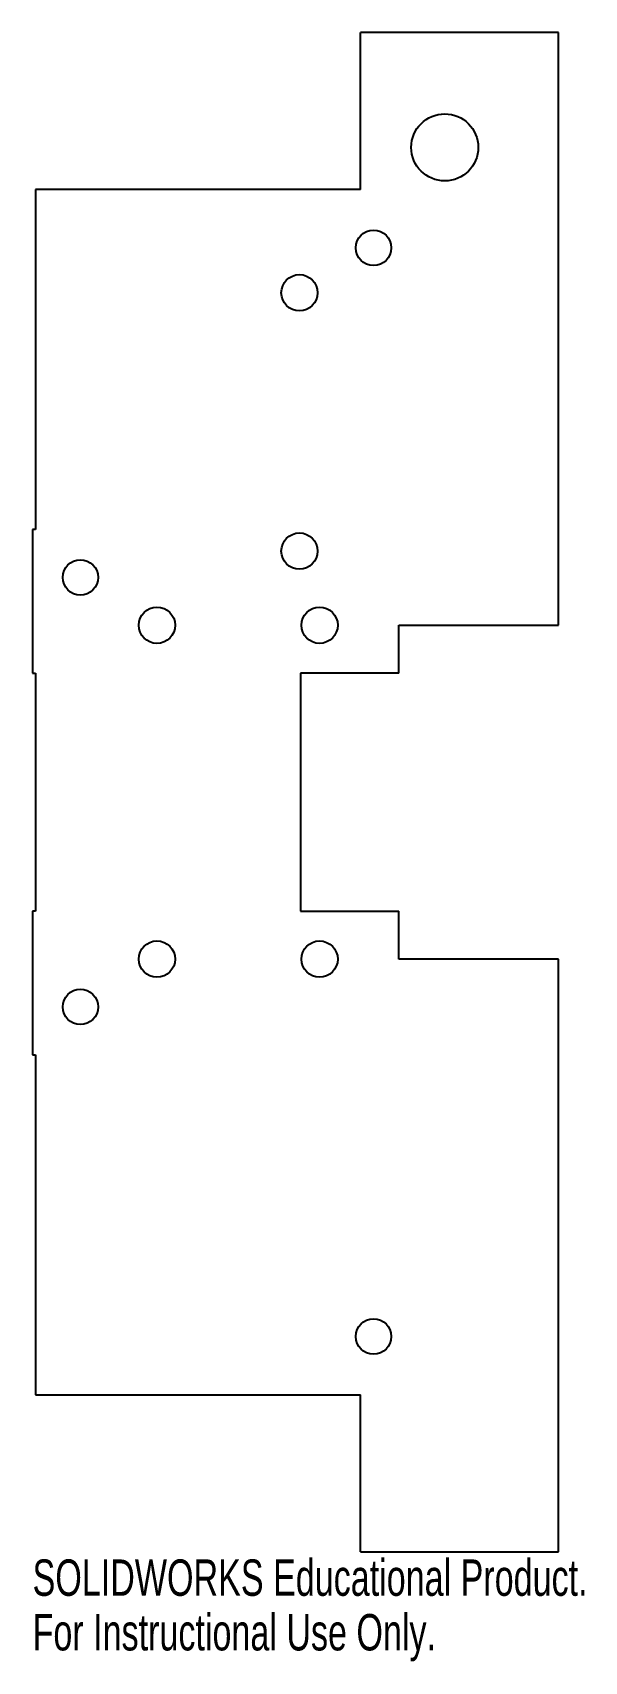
# Model space of a CAD drawing. Header units: inches. Extents: x -0.13 to 2.75, y -8.04 to 0.48.
import ezdxf

# ---------------------------------------------------------------- set-up
doc = ezdxf.new("R2010")
doc.units = ezdxf.units.IN
doc.header["$MEASUREMENT"] = 0
doc.styles.add('SLDTEXTSTYLE0', font='TXT', dxfattribs={"width": 0.7})

msp = doc.modelspace()

# ---------------------------------------------------------------- linework, layer by layer
at = {"color": 7, "linetype": 'Continuous', "lineweight": 25}
for p, q in [((2.6188, 0.4779), (1.584, 0.4779)), ((1.584, -0.3421), (1.584, 0.4779)), ((2.6188, -2.6196), (2.6188, 0.4779)), ((1.584, -0.3421), (-0.1154, -0.3421)), ((-0.1154, -0.3421), (-0.1154, -2.1196)), ((-0.1154, -2.1196), (-0.1305, -2.1196)), ((-0.1305, -2.1196), (-0.1305, -2.8696)), ((1.7846, -2.8696), (1.7846, -2.6196)), ((1.7846, -2.6196), (2.6188, -2.6196)), ((-0.1305, -2.8696), (-0.1154, -2.8696)), ((-0.1154, -2.8696), (-0.1154, -4.1146)), ((1.2695, -2.8696), (1.2695, -4.1146)), ((1.7846, -2.8696), (1.2695, -2.8696)), ((-0.1154, -4.1146), (-0.1305, -4.1146)), ((-0.1305, -4.1146), (-0.1305, -4.8646)), ((1.2695, -4.1146), (1.7846, -4.1146)), ((1.7846, -4.3646), (1.7846, -4.1146)), ((2.6188, -4.3646), (1.7846, -4.3646)), ((2.6188, -7.4621), (2.6188, -4.3646)), ((-0.1305, -4.8646), (-0.1154, -4.8646)), ((-0.1154, -4.8646), (-0.1154, -6.6421)), ((-0.1154, -6.6421), (1.584, -6.6421)), ((1.584, -7.4621), (1.584, -6.6421)), ((1.584, -7.4621), (2.6188, -7.4621))]:
    msp.add_line(p, q, dxfattribs=at)
for centre, radius in [((2.024, -0.1221), 0.175), ((1.6518, -0.6471), 0.0925), ((1.2646, -0.8821), 0.095), ((1.2646, -2.2321), 0.095), ((0.1195, -2.3696), 0.0925), ((0.5195, -2.6196), 0.095), ((1.3695, -2.6196), 0.095), ((0.5195, -4.3646), 0.095), ((1.3695, -4.3646), 0.095), ((0.1195, -4.6146), 0.0925), ((1.6518, -6.3371), 0.0925)]:
    msp.add_circle(centre, radius, dxfattribs=at)

# ---------------------------------------------------------------- texts
at = {"color": 7, "linetype": 'Continuous', "char_height": 0.1903, "attachment_point": 1, "style": 'SLDTEXTSTYLE0'}
for s, insert in [('SOLIDWORKS Educational Product.', (-0.1305, -7.5022)), ('For Instructional Use Only.', (-0.1305, -7.7876))]:
    msp.add_mtext(s, dxfattribs=dict(at, insert=insert))

doc.saveas('drawing.dxf')
